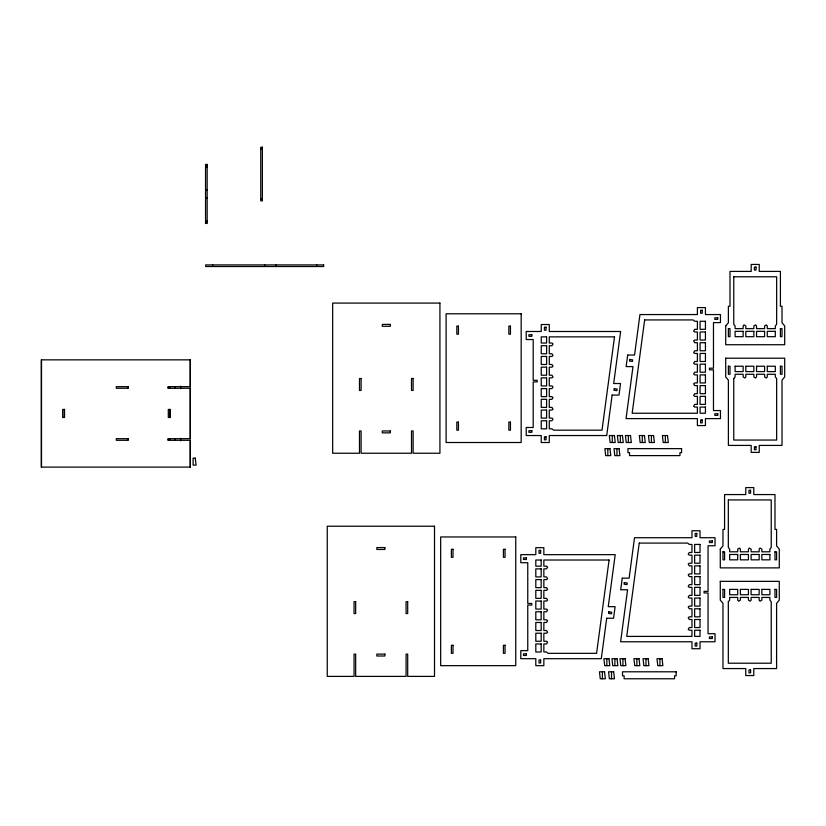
<?xml version="1.0" encoding="UTF-8"?>
<svg xmlns="http://www.w3.org/2000/svg" width="826" height="826" viewBox="0 0 826 826"><rect width="100%" height="100%" fill="white"/><g stroke="black" fill="none" stroke-linecap="round" stroke-linejoin="round"><path stroke-width="1.24" d="M260.758 148.845L262.369 148.845M205.55 165.334L207.161 165.334M205.55 167.12L207.161 167.12M205.55 189.918L207.161 189.918M205.55 197.961L207.161 197.961M260.758 199.252L262.369 199.252M205.55 220.749L207.161 220.749M205.55 222.535L207.161 222.535M665.364 435.539L665.364 442.509M659.933 658.694L659.933 665.663M651.415 435.539L651.415 442.509M645.994 658.694L645.994 665.663M642.298 435.539L642.298 442.509M636.877 658.694L636.877 665.663M628.359 435.539L628.359 442.509M622.928 658.694L622.928 665.663M620.316 435.539L620.316 442.509M616.95 448.642L616.95 455.611M614.885 658.694L614.885 665.663M612.273 435.539L612.273 442.509M611.519 671.796L611.519 678.765M607.833 448.642L607.833 455.611M606.842 658.694L606.842 665.663M602.402 671.796L602.402 678.765M316.688 264.909L316.688 266.519M276.225 264.909L276.225 266.519M264.671 264.909L264.671 266.519M212.643 264.909L212.643 266.519M190.176 359.847L190.176 386.661M190.176 388.261L190.176 438.678M190.176 440.289L190.176 467.103M180.646 386.114L180.646 388.654M180.646 438.286L180.646 440.826M175.277 386.661L175.277 388.261M175.277 438.678L175.277 440.289M169.919 386.661L169.919 388.261M169.919 409.448L169.919 417.491M169.919 438.678L169.919 440.289M168.308 386.661L168.308 388.261M168.308 438.678L168.308 440.289M127.844 386.661L127.844 388.261M127.844 438.678L127.844 440.289M64.273 409.448L64.273 417.491M41.507 359.847L41.507 467.103M720.282 581.349L720.282 600.12L722.967 603.341L722.967 668.575L745.754 668.575L745.754 675.544L753.797 675.544L753.797 668.575L776.595 668.575L776.595 603.341L779.279 600.12L779.279 581.349L720.282 581.349M720.282 549.114L720.282 567.885L779.279 567.885L779.279 549.114L776.595 545.903L776.595 529.425L774.984 529.425L774.984 494.567L753.797 494.567L753.797 487.598L745.754 487.598L745.754 494.567L724.578 494.567L724.578 529.425L722.967 529.425L722.967 545.903L720.282 549.114M722.967 589.392L722.967 597.435L724.578 597.435L724.578 589.392L722.967 589.392M722.967 551.799L722.967 559.842L724.578 559.842L724.578 551.799L722.967 551.799M725.713 358.195L725.713 376.966L728.387 380.177L728.387 445.42L751.185 445.42L751.185 452.39L759.228 452.39L759.228 445.42L782.015 445.42L782.015 380.177L784.7 376.966L784.7 358.195L725.713 358.195M725.713 325.96L725.713 344.731L784.7 344.731L784.7 325.96L782.015 322.749L782.015 306.27L780.405 306.27L780.405 271.413L759.228 271.413L759.228 264.444L751.185 264.444L751.185 271.413L729.998 271.413L729.998 306.27L728.387 306.27L728.387 322.749L725.713 325.96M728.325 601.731L728.325 663.216L771.226 663.216L771.226 601.731L769.894 600.12L769.894 597.435L761.84 597.435L761.84 600.12L760.054 601.194L759.166 600.12L759.166 597.435L751.123 597.435L751.123 600.12L750.225 601.194L748.439 600.12L748.439 597.435L740.395 597.435L740.395 600.12L738.609 601.194L737.711 600.12L737.711 597.435L729.668 597.435L729.668 600.12L728.325 601.731M728.325 499.936L728.325 547.514L729.668 549.114L729.668 551.799L737.711 551.799L737.711 549.114L739.497 548.041L740.395 549.114L740.395 551.799L748.439 551.799L748.439 549.114L749.337 548.041L751.123 549.114L751.123 551.799L759.166 551.799L759.166 549.114L760.054 548.041L761.84 549.114L761.84 551.799L769.894 551.799L769.894 549.114L771.226 547.514L771.226 499.936L728.325 499.936M728.387 366.238L728.387 374.281L729.998 374.281L729.998 366.238L728.387 366.238M728.387 328.645L728.387 336.688L729.998 336.688L729.998 328.645L728.387 328.645M729.668 589.392L729.668 594.751L737.711 594.751L737.711 589.392L729.668 589.392M733.756 378.576L733.756 440.051L776.657 440.051L776.657 378.576L775.315 376.966L775.315 374.281L767.271 374.281L767.271 376.966L766.373 378.04L764.587 376.966L764.587 374.281L756.544 374.281L756.544 376.966L755.656 378.04L753.859 376.966L753.859 374.281L745.816 374.281L745.816 376.966L744.928 378.04L743.142 376.966L743.142 374.281L735.099 374.281L735.099 376.966L733.756 378.576M733.756 276.782L733.756 324.35L735.099 325.96L735.099 328.645L743.142 328.645L743.142 325.96L744.03 324.886L745.816 325.96L745.816 328.645L753.859 328.645L753.859 325.96L755.656 324.886L756.544 325.96L756.544 328.645L764.587 328.645L764.587 325.96L766.373 324.886L767.271 325.96L767.271 328.645L775.315 328.645L775.315 325.96L776.657 324.35L776.657 276.782L733.756 276.782M735.099 366.238L735.099 371.597L743.142 371.597L743.142 366.238L735.099 366.238M740.395 589.392L740.395 594.751L748.439 594.751L748.439 589.392L740.395 589.392M745.816 366.238L745.816 371.597L753.859 371.597L753.859 366.238L745.816 366.238M751.123 589.392L751.123 594.751L759.166 594.751L759.166 589.392L751.123 589.392M756.544 366.238L756.544 371.597L764.587 371.597L764.587 366.238L756.544 366.238M761.84 589.392L761.84 594.751L769.894 594.751L769.894 589.392L761.84 589.392M767.271 366.238L767.271 371.597L775.315 371.597L775.315 366.238L767.271 366.238M774.984 589.392L774.984 597.435L776.595 597.435L776.595 589.392L774.984 589.392M774.984 551.799L774.984 559.842L776.595 559.842L776.595 551.799L774.984 551.799M780.405 366.238L780.405 374.281L782.015 374.281L782.015 366.238L780.405 366.238M780.405 328.645L780.405 336.688L782.015 336.688L782.015 328.645L780.405 328.645M612.128 395.076L606.718 435.539L549.28 435.539L549.28 442.509L541.236 442.509L541.236 435.539L526.214 435.539L526.214 427.496L533.193 427.496L533.193 381.911L537.21 381.911L537.21 380.301L533.193 380.301L533.193 339.538L526.214 339.538L526.214 331.494L541.236 331.494L541.236 324.525L549.28 324.525L549.28 331.494L620.625 331.494L613.677 383.522L620.543 383.522L618.994 395.076L612.128 395.076M614.234 388.664L614.017 390.264L616.95 390.646L617.156 389.056L614.234 388.664M627.677 355.025L626.129 366.589L632.995 366.589L626.046 418.606L697.392 418.606L697.392 425.576L705.435 425.576L705.435 418.606L720.458 418.606L720.458 410.563L713.478 410.563L713.478 369.8L709.462 369.8L709.462 368.19L713.478 368.19L713.478 322.605L720.458 322.605L720.458 314.561L705.435 314.561L705.435 307.592L697.392 307.592L697.392 314.561L639.954 314.561L634.544 355.025L627.677 355.025M629.722 359.455L629.515 361.045L632.437 361.437L632.654 359.847L629.722 359.455M606.707 618.23L601.297 658.694L543.849 658.694L543.849 665.663L535.806 665.663L535.806 658.694L520.793 658.694L520.793 650.651L527.762 650.651L527.762 605.066L531.789 605.066L531.789 603.455L527.762 603.455L527.762 562.702L520.793 562.702L520.793 554.659L535.806 554.659L535.806 547.679L543.849 547.679L543.849 554.659L615.205 554.659L608.246 606.676L615.112 606.676L613.573 618.23L606.707 618.23M608.814 611.818L608.597 613.419L611.519 613.811L611.736 612.211L608.814 611.818M622.257 578.179L620.708 589.743L627.574 589.743L620.615 641.761L691.971 641.761L691.971 648.73L700.014 648.73L700.014 641.761L715.027 641.761L715.027 633.718L708.058 633.718L708.058 592.954L704.031 592.954L704.031 591.354L708.058 591.354L708.058 545.769L715.027 545.769L715.027 537.716L700.014 537.716L700.014 530.746L691.971 530.746L691.971 537.716L634.523 537.716L629.113 578.179L622.257 578.179M624.301 582.609L624.084 584.199L627.006 584.591L627.223 583.001L624.301 582.609M614.513 336.863L602.02 430.17L553.565 430.17L551.964 428.839L549.28 428.839L549.28 420.785L551.964 420.785L553.028 418.999L551.964 418.111L549.28 418.111L549.28 410.068L551.964 410.068L553.028 409.169L551.964 407.383L549.28 407.383L549.28 399.34L551.964 399.34L553.028 397.554L551.964 396.656L549.28 396.656L549.28 388.612L551.964 388.612L553.028 386.826L551.964 385.928L549.28 385.928L549.28 377.885L551.964 377.885L553.028 376.997L551.964 375.21L549.28 375.21L549.28 367.157L551.964 367.157L553.028 366.269L551.964 364.483L549.28 364.483L549.28 356.44L551.964 356.44L553.028 355.541L551.964 353.755L549.28 353.755L549.28 345.712L551.964 345.712L553.028 343.926L551.964 343.027L549.28 343.027L549.28 336.863L614.513 336.863M609.082 560.018L596.589 653.335L548.144 653.335L546.533 651.993L543.849 651.993L543.849 643.95L546.533 643.95L547.607 642.163L546.533 641.265L543.849 641.265L543.849 633.222L546.533 633.222L547.607 632.324L546.533 630.537L543.849 630.537L543.849 622.494L546.533 622.494L547.607 620.708L546.533 619.81L543.849 619.81L543.849 611.767L546.533 611.767L547.607 609.98L546.533 609.092L543.849 609.092L543.849 601.039L546.533 601.039L547.607 600.151L546.533 598.365L543.849 598.365L543.849 590.322L546.533 590.322L547.607 589.423L546.533 587.637L543.849 587.637L543.849 579.594L546.533 579.594L547.607 578.696L546.533 576.909L543.849 576.909L543.849 568.866L546.533 568.866L547.607 567.08L546.533 566.182L543.849 566.182L543.849 560.018L609.082 560.018M644.652 319.93L632.158 413.237L697.392 413.237L697.392 407.073L694.707 407.073L693.633 406.185L694.707 404.389L697.392 404.389L697.392 396.346L694.707 396.346L693.633 395.458L694.707 393.672L697.392 393.672L697.392 385.618L694.707 385.618L693.633 383.832L694.707 382.944L697.392 382.944L697.392 374.901L694.707 374.901L693.633 374.002L694.707 372.216L697.392 372.216L697.392 364.173L694.707 364.173L693.633 363.275L694.707 361.489L697.392 361.489L697.392 353.445L694.707 353.445L693.633 352.547L694.707 350.761L697.392 350.761L697.392 342.718L694.707 342.718L693.633 340.931L694.707 340.044L697.392 340.044L697.392 331.99L694.707 331.99L693.633 331.102L694.707 329.316L697.392 329.316L697.392 321.273L694.707 321.273L693.107 319.93L644.652 319.93M639.231 543.085L626.738 636.402L691.971 636.402L691.971 630.228L689.287 630.228L688.213 629.34L689.287 627.553L691.971 627.553L691.971 619.5L689.287 619.5L688.213 617.714L689.287 616.826L691.971 616.826L691.971 608.783L689.287 608.783L688.213 606.986L689.287 606.098L691.971 606.098L691.971 598.055L689.287 598.055L688.213 597.157L689.287 595.37L691.971 595.37L691.971 587.327L689.287 587.327L688.213 586.429L689.287 584.643L691.971 584.643L691.971 576.6L689.287 576.6L688.213 574.813L689.287 573.915L691.971 573.915L691.971 565.872L689.287 565.872L688.213 564.086L689.287 563.198L691.971 563.198L691.971 555.155L689.287 555.155L688.213 554.256L689.287 552.47L691.971 552.47L691.971 544.427L689.287 544.427L687.676 543.085L639.231 543.085M262.369 147.234L260.758 147.234L260.758 200.863L262.369 200.863L262.369 147.234M207.161 164.436L205.55 164.436L205.55 223.433L207.161 223.433L207.161 164.436M323.658 264.909L205.674 264.909L205.674 266.519L323.658 266.519L323.658 264.909M756.007 267.108L754.396 267.108L754.396 270.061L756.007 270.061L756.007 267.108M439.928 303.08L332.671 303.08L332.671 453.237L359.486 453.237L359.486 430.965L361.096 430.965L361.096 453.237L411.503 453.237L411.503 430.965L413.114 430.965L413.114 453.237L439.928 453.237L439.928 303.08M702.224 310.277L700.613 310.277L700.613 313.219L702.224 313.219L702.224 310.277M521.175 313.797L446.102 313.797L446.102 442.509L521.175 442.509L521.175 313.797M717.773 317.783L714.82 317.783L714.82 319.394L717.773 319.394L717.773 317.783M705.435 321.273L700.076 321.273L700.076 329.316L705.435 329.316L705.435 321.273M390.326 324.411L382.283 324.411L382.283 326.301L390.326 326.301L390.326 324.411M458.43 326.136L456.819 326.136L456.819 334.179L458.43 334.179L458.43 326.136M510.447 326.136L508.847 326.136L508.847 334.179L510.447 334.179L510.447 326.136M546.058 327.21L544.448 327.21L544.448 330.163L546.058 330.163L546.058 327.21M743.142 331.329L735.099 331.329L735.099 336.688L743.142 336.688L743.142 331.329M753.859 331.329L745.816 331.329L745.816 336.688L753.859 336.688L753.859 331.329M764.587 331.329L756.544 331.329L756.544 336.688L764.587 336.688L764.587 331.329M775.315 331.329L767.271 331.329L767.271 336.688L775.315 336.688L775.315 331.329M705.435 331.99L700.076 331.99L700.076 340.044L705.435 340.044L705.435 331.99M531.851 334.716L528.898 334.716L528.898 336.327L531.851 336.327L531.851 334.716M546.595 336.863L541.236 336.863L541.236 343.027L546.595 343.027L546.595 336.863M705.435 342.718L700.076 342.718L700.076 350.761L705.435 350.761L705.435 342.718M546.595 345.712L541.236 345.712L541.236 353.755L546.595 353.755L546.595 345.712M705.435 353.445L700.076 353.445L700.076 361.489L705.435 361.489L705.435 353.445M546.595 356.44L541.236 356.44L541.236 364.483L546.595 364.483L546.595 356.44M190.383 359.847L41.3 359.847L41.3 467.103L190.383 467.103L190.383 440.289L168.101 440.289L168.101 438.678L190.383 438.678L190.383 388.261L168.101 388.261L168.101 386.661L190.383 386.661L190.383 359.847M705.435 364.173L700.076 364.173L700.076 372.216L705.435 372.216L705.435 364.173M546.595 367.157L541.236 367.157L541.236 375.21L546.595 375.21L546.595 367.157M705.435 374.901L700.076 374.901L700.076 382.944L705.435 382.944L705.435 374.901M546.595 377.885L541.236 377.885L541.236 385.928L546.595 385.928L546.595 377.885M361.096 378.494L359.486 378.494L359.486 390.43L361.096 390.43L361.096 378.494M413.114 378.494L411.503 378.494L411.503 390.43L413.114 390.43L413.114 378.494M705.435 385.618L700.076 385.618L700.076 393.672L705.435 393.672L705.435 385.618M128.113 386.661L116.29 386.661L116.29 388.261L128.113 388.261L128.113 386.661M546.595 388.612L541.236 388.612L541.236 396.656L546.595 396.656L546.595 388.612M705.435 396.346L700.076 396.346L700.076 404.389L705.435 404.389L705.435 396.346M546.595 399.34L541.236 399.34L541.236 407.383L546.595 407.383L546.595 399.34M705.435 407.073L700.076 407.073L700.076 413.237L705.435 413.237L705.435 407.073M64.531 409.448L62.662 409.448L62.662 417.491L64.531 417.491L64.531 409.448M170.187 409.448L168.308 409.448L168.308 417.491L170.187 417.491L170.187 409.448M546.595 410.068L541.236 410.068L541.236 418.111L546.595 418.111L546.595 410.068M717.773 413.774L714.82 413.774L714.82 415.385L717.773 415.385L717.773 413.774M702.224 419.949L700.613 419.949L700.613 422.891L702.224 422.891L702.224 419.949M546.595 420.785L541.236 420.785L541.236 428.839L546.595 428.839L546.595 420.785M458.43 422.127L456.819 422.127L456.819 430.17L458.43 430.17L458.43 422.127M510.447 422.127L508.847 422.127L508.847 430.17L510.447 430.17L510.447 422.127M531.851 430.707L528.898 430.707L528.898 432.318L531.851 432.318L531.851 430.707M390.326 430.965L382.283 430.965L382.283 432.855L390.326 432.855L390.326 430.965M614.41 435.539L609.32 435.539L610.125 442.509L615.215 442.509L614.41 435.539M622.453 435.539L617.363 435.539L618.168 442.509L623.258 442.509L622.453 435.539M630.506 435.539L625.406 435.539L626.211 442.509L631.301 442.509L630.506 435.539M644.445 435.539L639.355 435.539L640.15 442.509L645.251 442.509L644.445 435.539M653.562 435.539L648.472 435.539L649.267 442.509L654.368 442.509L653.562 435.539M667.501 435.539L662.411 435.539L663.216 442.509L668.306 442.509L667.501 435.539M546.058 436.882L544.448 436.882L544.448 439.824L546.058 439.824L546.058 436.882M128.113 438.678L116.29 438.678L116.29 440.289L128.113 440.289L128.113 438.678M756.007 446.773L754.396 446.773L754.396 449.726L756.007 449.726L756.007 446.773M609.97 448.642L604.88 448.642L605.685 455.611L610.775 455.611L609.97 448.642M619.087 448.642L613.997 448.642L614.802 455.611L619.892 455.611L619.087 448.642M681.574 448.642L627.936 448.642L627.936 452.658L629.546 452.658L629.546 455.611L679.963 455.611L679.963 452.658L681.574 452.658L681.574 448.642M195.266 458.131L193.119 458.131L193.119 465.11L196.072 465.11L195.266 458.131M750.586 490.262L748.976 490.262L748.976 493.215L750.586 493.215L750.586 490.262M434.507 526.234L327.251 526.234L327.251 676.391L354.065 676.391L354.065 654.12L355.665 654.12L355.665 676.391L406.082 676.391L406.082 654.12L407.693 654.12L407.693 676.391L434.507 676.391L434.507 526.234M696.793 533.431L695.182 533.431L695.182 536.384L696.793 536.384L696.793 533.431M515.754 536.962L440.671 536.962L440.671 665.663L515.754 665.663L515.754 536.962M712.342 540.937L709.4 540.937L709.4 542.548L712.342 542.548L712.342 540.937M700.014 544.427L694.645 544.427L694.645 552.47L700.014 552.47L700.014 544.427M384.895 547.566L376.852 547.566L376.852 549.455L384.895 549.455L384.895 547.566M453.009 549.29L451.399 549.29L451.399 557.333L453.009 557.333L453.009 549.29M505.027 549.29L503.416 549.29L503.416 557.333L505.027 557.333L505.027 549.29M540.638 550.364L539.027 550.364L539.027 553.317L540.638 553.317L540.638 550.364M737.711 554.483L729.668 554.483L729.668 559.842L737.711 559.842L737.711 554.483M748.439 554.483L740.395 554.483L740.395 559.842L748.439 559.842L748.439 554.483M759.166 554.483L751.123 554.483L751.123 559.842L759.166 559.842L759.166 554.483M769.894 554.483L761.84 554.483L761.84 559.842L769.894 559.842L769.894 554.483M700.014 555.155L694.645 555.155L694.645 563.198L700.014 563.198L700.014 555.155M526.42 557.87L523.477 557.87L523.477 559.481L526.42 559.481L526.42 557.87M541.175 560.018L535.806 560.018L535.806 566.182L541.175 566.182L541.175 560.018M700.014 565.872L694.645 565.872L694.645 573.915L700.014 573.915L700.014 565.872M541.175 568.866L535.806 568.866L535.806 576.909L541.175 576.909L541.175 568.866M700.014 576.6L694.645 576.6L694.645 584.643L700.014 584.643L700.014 576.6M541.175 579.594L535.806 579.594L535.806 587.637L541.175 587.637L541.175 579.594M700.014 587.327L694.645 587.327L694.645 595.37L700.014 595.37L700.014 587.327M541.175 590.322L535.806 590.322L535.806 598.365L541.175 598.365L541.175 590.322M700.014 598.055L694.645 598.055L694.645 606.098L700.014 606.098L700.014 598.055M541.175 601.039L535.806 601.039L535.806 609.092L541.175 609.092L541.175 601.039M355.665 601.658L354.065 601.658L354.065 613.584L355.665 613.584L355.665 601.658M407.693 601.658L406.082 601.658L406.082 613.584L407.693 613.584L407.693 601.658M700.014 608.783L694.645 608.783L694.645 616.826L700.014 616.826L700.014 608.783M541.175 611.767L535.806 611.767L535.806 619.81L541.175 619.81L541.175 611.767M700.014 619.5L694.645 619.5L694.645 627.553L700.014 627.553L700.014 619.5M541.175 622.494L535.806 622.494L535.806 630.537L541.175 630.537L541.175 622.494M700.014 630.228L694.645 630.228L694.645 636.402L700.014 636.402L700.014 630.228M541.175 633.222L535.806 633.222L535.806 641.265L541.175 641.265L541.175 633.222M712.342 636.929L709.4 636.929L709.4 638.539L712.342 638.539L712.342 636.929M696.793 643.103L695.182 643.103L695.182 646.046L696.793 646.046L696.793 643.103M541.175 643.95L535.806 643.95L535.806 651.993L541.175 651.993L541.175 643.95M453.009 645.292L451.399 645.292L451.399 653.335L453.009 653.335L453.009 645.292M505.027 645.292L503.416 645.292L503.416 653.335L505.027 653.335L505.027 645.292M526.42 653.872L523.477 653.872L523.477 655.472L526.42 655.472L526.42 653.872M384.895 654.12L376.852 654.12L376.852 656.009L384.895 656.009L384.895 654.12M608.989 658.694L603.889 658.694L604.694 665.663L609.794 665.663L608.989 658.694M617.032 658.694L611.942 658.694L612.737 665.663L617.838 665.663L617.032 658.694M625.075 658.694L619.985 658.694L620.791 665.663L625.881 665.663L625.075 658.694M639.025 658.694L633.924 658.694L634.729 665.663L639.82 665.663L639.025 658.694M648.142 658.694L643.041 658.694L643.846 665.663L648.937 665.663L648.142 658.694M662.08 658.694L656.99 658.694L657.785 665.663L662.886 665.663L662.08 658.694M540.638 660.036L539.027 660.036L539.027 662.989L540.638 662.989L540.638 660.036M750.586 669.927L748.976 669.927L748.976 672.88L750.586 672.88L750.586 669.927M604.549 671.796L599.459 671.796L600.254 678.765L605.355 678.765L604.549 671.796M613.666 671.796L608.576 671.796L609.371 678.765L614.472 678.765L613.666 671.796M676.143 671.796L622.515 671.796L622.515 675.813L624.126 675.813L624.126 678.765L674.532 678.765L674.532 675.813L676.143 675.813L676.143 671.796"/></g></svg>
